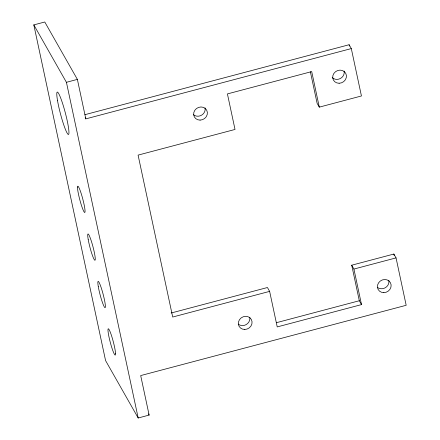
<?xml version="1.0" encoding="UTF-8"?>
<svg xmlns="http://www.w3.org/2000/svg" width="440" height="440" viewBox="0 0 440 440"><rect width="100%" height="100%" fill="white"/><g stroke="black" fill="none" stroke-linecap="round" stroke-linejoin="round"><path stroke-width="0.66" d="M77.374 79.382L44.776 22L33.82 24.899L66.429 82.313L77.374 79.382L85.817 118.877L351.307 48.582L361.438 95.975L319.297 107.135L317.108 103.279L310.37 71.759M33.82 24.899L105.578 360.591L138.188 418L149.132 415.074L140.69 375.579L406.181 305.289L396.05 257.895L393.861 254.045L351.72 265.199L359.32 300.745L361.51 304.601L277.228 326.92L269.632 291.379L267.438 287.518L171.177 313.005M84.953 114.675L349.118 44.732L351.307 48.582M269.632 291.379L172.7 317.031L138.089 155.111L235.021 129.454L227.42 93.913L311.702 71.594L319.297 107.135M351.72 265.199L353.914 269.055L396.05 257.895M276.364 322.707L359.32 300.745M85.189 117.777L85.817 118.877M148.451 413.875L149.132 415.074M349.118 44.732L349.404 46.068M393.861 254.045L394.147 255.376M353.914 269.055L361.51 304.601M66.429 82.313L138.188 418M205.051 107.877A7.018 6.413 -29.6 0 1 201.625 115.154A7.018 6.413 -29.6 0 1 193.562 114.747M249.744 317.235A7.018 6.413 -29.6 0 1 246.318 324.511A7.018 6.413 -29.6 0 1 238.255 324.11M388.812 280.418A7.018 6.413 -29.6 0 1 385.385 287.694A7.018 6.413 -29.6 0 1 377.322 287.287M344.113 71.055A7.018 6.413 -29.6 0 1 340.423 78.48A7.018 6.413 -29.6 0 1 332.206 77.545M77.501 187.061L77.501 187.303A13.602 1.535 75.2 0 0 82.808 209.22A13.602 1.535 75.2 0 0 83.776 203.088A13.602 1.535 75.2 0 0 77.649 186.351L77.501 187.061M115.511 353.276L115.429 352.193A13.602 1.535 75.2 0 0 109.384 330.127A13.602 1.535 75.2 0 0 110.077 341.572A13.602 1.535 75.2 0 0 115.533 353.964L115.511 353.276M57.53 100.661A21.94 2.475 75.2 0 0 68.096 134.349A21.94 2.475 75.2 0 0 63.008 104.792A21.94 2.475 75.2 0 0 57.53 100.661M88.176 239.305A13.602 1.535 75.2 0 0 94.727 260.194A13.602 1.535 75.2 0 0 91.575 241.863A13.602 1.535 75.2 0 0 88.176 239.305M98.307 286.699A13.602 1.535 75.2 0 0 104.858 307.582A13.602 1.535 75.2 0 0 101.701 289.256A13.602 1.535 75.2 0 0 98.307 286.699M244.761 329.456A7.018 6.413 -29.6 0 0 251.367 319.534A7.018 6.413 -29.6 0 0 239.481 319.688A7.018 6.413 -29.6 0 0 244.761 329.456M200.073 120.109A7.018 6.413 -29.6 0 0 206.679 110.182A7.018 6.413 -29.6 0 0 194.788 110.336A7.018 6.413 -29.6 0 0 200.073 120.109M383.829 292.639A7.018 6.413 -29.6 0 0 390.434 282.716A7.018 6.413 -29.6 0 0 378.549 282.87A7.018 6.413 -29.6 0 0 383.829 292.639M339.125 83.259A7.018 6.413 -29.6 0 0 345.725 73.332A7.018 6.413 -29.6 0 0 333.839 73.491A7.018 6.413 -29.6 0 0 339.125 83.259"/></g></svg>
